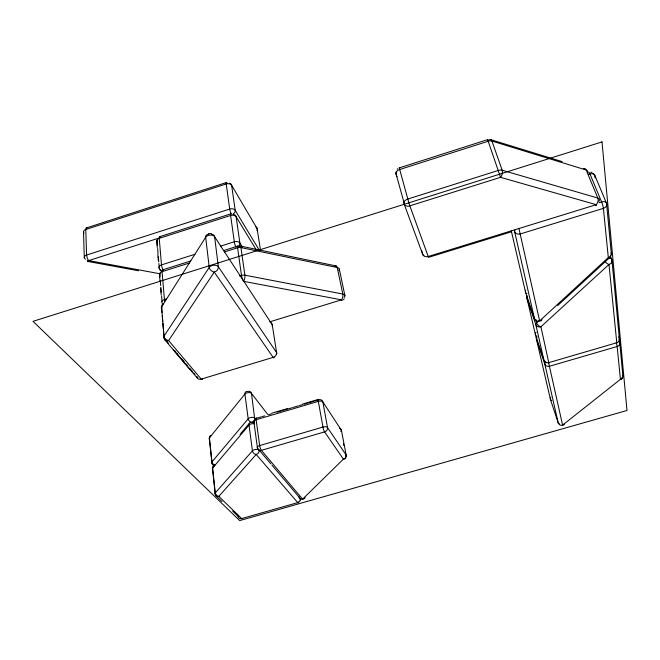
<?xml version="1.0" encoding="UTF-8"?>
<svg xmlns="http://www.w3.org/2000/svg" width="660" height="660" viewBox="0 0 660 660"><rect width="100%" height="100%" fill="white"/><g stroke="black" fill="none" stroke-linecap="round" stroke-linejoin="round"><path stroke-width="0.99" d="M595.823 205.54L596.038 205.755A4.001 0.561 72.1 0 0 596.194 205.706L596.211 204.682L500.519 177.334L487.649 139.631L399.267 167.896L409.192 204.014L428.538 257.359L511.021 231.916M487.649 139.631L487.699 140.25M254.776 419.455L251.485 393.467A3.589 2.937 -37.9 0 0 247.748 391.429A3.556 2.714 38.4 0 0 244.918 394.045L209.418 437.91A3.399 1.609 -7.5 0 0 209.393 439.156L211.934 463.122L214.409 465.671M242.426 518.372L242.162 518.76A3.745 1.048 75.8 0 1 241.816 518.711L218.806 496.361A3.473 2.896 42.1 0 1 215.251 492.962L212.611 468.031A3.415 2.805 40.1 0 1 214.69 465.267M396.289 171.847L396.148 172.21A5.536 4.183 -20.9 0 0 395.959 173.563L404.654 204.922A4.513 3.481 -20.8 0 0 405.694 205.722L407.393 206.159A5.659 4.364 -20.8 0 0 409.101 206.077L500.519 177.334A5.164 2.978 -72.7 0 0 502.186 170.239L491.939 141.067A5.065 2.83 -72 0 0 488.408 140.299M254.43 420.346L254.158 420.775A3.052 2.491 -39.4 0 1 253.564 421.435L252.301 422.161M344.264 298.823L343.39 299.747M240.067 434.338L249.505 423.167M397.163 169.273L397.741 168.688M538.634 320.991L536.654 322.822A4.141 2.095 -18 0 0 535.821 324.621L543.988 360.484A3.902 1.856 -17.5 0 0 545.374 361.449M557.683 305.522L610.046 257.284M227.164 183.241A4.207 0.85 71.2 0 0 226.207 183.958L229.697 209.055A4.273 0.883 71.4 0 0 231.33 214.137L231.148 214.054A3.828 0.792 71.5 0 0 230.794 213.865L230.563 214.244A4.801 0.998 71.5 0 0 230.546 215.028L234.514 243.177A3.894 0.825 71.8 0 0 234.894 244.489L235.471 246.032A4.884 1.039 71.8 0 0 236.041 247.211M86.278 227.989L226.355 182.539M230.794 213.865L159.679 236.717M158.689 238.169L88.696 260.601A4.166 1.081 -79.4 0 1 87.334 260.436M194.989 254.257L161.486 264.883A4.389 2.665 -3.9 0 0 159.299 268.513L161.634 271.557M220.514 246.155L234.25 241.799A4.372 2.747 -7.1 0 1 239.877 242.979L242.542 247.244M190.74 260.98L162.508 269.899M223.336 250.66L237.847 246.064M189.288 263.06L162.063 271.673A4.405 2.656 -4 0 0 159.86 275.294L160 277.002M224.276 251.988L237.584 247.78A4.389 2.739 -7.3 0 1 240.941 247.583L337.243 267.539A4.133 2.475 -11.7 0 1 338.91 270.658M166.337 298.914L164.431 299.516A4.496 2.607 -4.5 0 0 162.17 303.097L162.525 304.318A3.977 2.978 -36.1 0 0 162.739 304.623M239.539 276.004L241.477 275.401A4.48 2.689 -7.6 0 1 244.893 275.179L342.804 294.038A4.216 2.425 -11.7 0 1 344.14 297.454M588.283 174.537L589.99 174.001A4.801 2.83 -23.3 0 1 594.85 175.486L606.565 203.362L611.242 252.788A4.562 2.425 -21.3 0 1 610.838 254.116M599.016 202.744L601.631 201.935A4.901 2.772 -22.7 0 1 606.565 203.362A4.892 3.811 -8.4 0 1 603.405 208.362L608.305 257.557L539.632 320.941L537.463 321.148A3.498 2.986 -11.7 0 1 536.522 320.884L534.567 318.995L525.591 292.413L511.294 230.885M269.8 321.824L341.484 299.846A4.207 2.013 -79.2 0 0 342.804 294.038L337.243 267.539A4.133 1.939 -78.5 0 0 335 266.343M302.527 404.126L318.376 399.391M271.961 413.168L287.397 408.598M260.783 416.98L256.938 418.118A3.655 0.891 74.2 0 0 256.129 419.735A3.671 1.774 -8.7 0 0 253.951 422.293L257.45 448.074L270.839 463.84M261.739 416.699L264.627 415.841M268.471 414.703L271.359 413.853M277.142 412.145L282.934 410.429M283.899 410.14L291.637 407.855M292.603 407.566L298.411 405.85M299.384 405.562L302.296 404.704M304.235 404.126L307.147 403.268M308.121 402.979L313.954 401.255M314.919 400.966L318.813 399.82L318.458 399.415A3.283 0.594 73.9 0 0 318.252 399.465L318.17 400.034A4.125 0.742 73.9 0 0 318.244 400.9L323.202 428.365A3.349 0.61 74.2 0 0 323.532 429.511L323.994 430.757A4.199 0.767 74.1 0 0 324.415 431.623L343.382 459.129L302.61 499.141L300.96 499.24A2.83 2.483 -46.3 0 1 300.275 498.968L298.98 496.988A3.349 1.402 -10.1 0 0 299.285 497.228M208.345 233.689L211.274 233.516M590.659 172.21L592.036 172.483M87.838 261.451L138.509 270.773M160.132 273.809L88.696 260.601L87.673 259.05A3.514 1.303 70.6 0 1 87.285 258.118L86.592 255.032L85.775 229.507A4.141 1.419 69.7 0 1 86.922 228.104M238.441 246.535A4.381 0.924 71.9 0 0 237.584 247.78L241.477 275.401A4.455 0.965 72.2 0 0 243.548 281.333L341.484 299.846L341.987 300.572A3.514 0.446 71.7 0 0 342.094 300.481L342.094 300.019M240.075 245.974L336.188 265.963M490.76 139.656L562.122 161.618M255.75 226.842L256.459 227.345A4.397 3.292 -29.8 0 1 257.021 228.203L260.477 249.901M216.727 495.594L215.218 494.134L212.586 469.235A3.465 1.551 -7.8 0 1 212.611 468.031L249.018 425.089A3.622 2.83 40.2 0 1 251.732 422.284A3.613 2.805 39.8 0 1 248.185 418.786L244.918 394.045A3.58 1.815 -8.3 0 1 248.284 392.617A3.58 1.815 -8.3 0 1 251.485 393.467L267.679 414.348M232.666 511.055L238.186 516.417A3.333 1.369 -8.7 0 0 238.631 516.689M216.035 495.817L221.991 501.584M164.695 339.677L189.832 369.221M165.181 339.405L164.093 338.126L163.482 330.701M166.27 340.692L168.432 343.233M174.809 350.74L175.849 351.97M176.896 353.207L177.936 354.42M181.533 358.661L184.074 361.655M186.087 364.023L187.085 365.203M189.733 368.321L192.357 371.407M193.652 372.941L194.947 374.459M271.912 465.11L300.424 498.688A3.333 1.394 -10 0 1 299.978 499.999M197.513 378.279L173.258 349.717L173.687 350.229M399.284 167.879L399.58 168.523M256.377 250.066L236.123 216.719A4.265 3.143 -30.3 0 0 233.178 214.533M259.438 250.47L235.199 210.309L231.619 185.262A4.166 3.003 -29.6 0 0 229.499 183.265M548.674 362.728L548.872 363.099L540.919 326.783A4.125 2.359 46.1 0 1 536.654 322.822L536.085 321.156M610.508 256.319L612.092 260.362L611.647 262.663A3.77 3.011 -7.7 0 1 611.02 263.414L608.99 264.47L540.919 326.783A4.15 3.514 -10.8 0 1 535.821 324.621L526.985 298.402A4.067 3.391 -12 0 1 527.282 295.911M618.717 336.839L619.344 338.432A3.977 1.864 -19.4 0 1 618.89 339.57M619.08 340.626L619.699 342.218L622.826 375.21A3.729 1.65 -18.6 0 1 622.669 375.837M396.982 176.707L396.041 174.124A4.942 3.267 -16.1 0 1 399.638 169.529L488.309 141.199A5.049 3.292 -21 0 1 491.939 141.067L586.187 170.008A4.826 2.871 -23.3 0 1 587.755 172.21M616.201 342.721L616.927 345.229A4.339 0.495 72.4 0 1 617.116 346.195L620.433 379.327L562.592 425.114L560.777 425.246A2.912 2.648 -5.4 0 1 559.985 424.99L558.327 423.274L550.465 399.49L536.382 338.869A3.811 3.259 -10.5 0 1 536.72 336.369M519.049 228.938L539.632 320.941A4.158 2.368 45.9 0 0 541.843 319.3M548.633 362.761L562.592 425.114A3.514 2.104 50 0 0 564.358 423.712M421.69 250.618L422.68 254.257A4.702 2.788 -15.7 0 0 423.976 255.478M515.072 229.944A4.777 2.772 -19.5 0 0 514.643 231.693L534.485 318.772A4.183 2.137 -18 0 0 536.308 319.943M339.298 269.024L344.933 295.762M343.456 443.834L343.753 445.385M345.526 454.715L345.823 456.283A3.547 2.648 46.7 0 1 343.382 459.129A3.547 3.127 -37.2 0 0 346.137 455.012L341.426 430.279L322.855 401.94A3.688 3.127 -34.5 0 0 319.126 399.737M254.859 418.159L254.867 418.217A3.638 1.766 -8.5 0 0 251.608 417.351A3.638 1.766 -8.5 0 0 248.185 418.786L211.959 461.917A3.457 1.567 -7.7 0 0 211.934 463.122A3.481 2.863 -44.1 0 0 214.492 465.382M595.122 178.002L594.85 175.486A4.785 3.663 -9.7 0 0 592.515 173.489M157.402 240.38A4.257 3.077 -33.8 0 0 157.088 242.014L157.361 245.273M157.633 248.539L158.045 253.481M158.317 256.789L158.738 261.789M158.879 263.464L159.299 268.513A4.348 3.184 -34.7 0 0 162.096 270.856M160.289 280.426L160.718 285.59M160.858 287.323L161.296 292.545M161.584 296.043L162.022 301.323M156.709 240.999L157.261 247.632M157.806 254.215L158.342 260.708M159.472 274.346L160.05 281.267M160.619 288.173L161.188 294.987M208.832 234.382A4.859 3.283 32.1 0 0 205.672 237.237L161.576 306.892A4.529 2.607 -4.6 0 0 161.683 308.88L161.972 312.477M162.277 316.082L162.723 321.536M162.871 323.359L163.325 328.861M588.86 173.135L588.86 172.639A4.158 0.569 73.5 0 1 588.992 172.375L589.347 172.714A5.214 0.718 73.5 0 1 589.776 173.522L602.201 203.42A4.24 0.602 73.3 0 1 602.654 204.856L603.091 206.563A5.321 0.751 73.3 0 1 603.347 207.892L603.405 208.362L520.443 233.896A4.768 3.795 -13.5 0 1 514.643 231.693M159.86 275.294L159.868 274.766A4.892 3.605 -35 0 1 160.083 273.834M83.498 231.718L84.282 257.606M622.034 377.14A3.729 2.038 49 0 1 620.433 379.327A3.754 3.25 -1 0 0 622.826 375.21M546.125 362.125A3.877 1.84 -17.4 0 0 544.813 364.097L558.253 423.068A3.473 1.485 -16.7 0 0 559.342 423.786M537.042 337.351A3.811 1.889 -17.7 0 0 536.382 338.869L544.813 364.097A3.877 3.374 -9 0 0 549.615 366.226L617.166 346.516A3.968 3.374 -3 0 0 619.699 342.218A3.952 1.84 -19.3 0 0 618.742 341.278M550.754 397.163A3.432 3.044 -7.2 0 0 550.465 399.49A3.424 1.526 -16.9 0 0 551.752 400.273M616.399 342.903A3.902 0.446 72.4 0 0 616.786 342.754A3.993 3.382 -3.2 0 0 619.344 338.432L611.894 259.735A4.513 2.376 -21.1 0 0 607.464 258.563M604.931 261.261A4.422 2.228 45.4 0 0 608.99 264.47L616.786 342.754L548.815 362.62A3.902 3.382 -9.2 0 1 543.988 360.484L535.524 335.164L526.985 298.402A4.067 2.145 -18.3 0 1 527.67 296.686M536.068 332.351A3.836 3.275 -10.6 0 0 535.524 335.164A3.836 1.914 -17.7 0 0 536.902 336.163M610.385 255.733A4.471 2.236 45.2 0 1 608.305 257.557A4.562 3.671 -6.9 0 0 611.242 252.788M525.781 290.12A4.109 3.407 -12.2 0 0 525.591 292.413A4.109 2.186 -18.4 0 0 526.952 293.543M598.9 201.341A4.934 2.813 -22.6 0 0 597.82 198.033L586.187 170.008A4.768 3.044 -70.1 0 0 583.357 168.622M232.996 214.162A4.249 3.11 -30.2 0 0 235.199 210.309A4.265 2.788 -6.6 0 0 229.697 209.055L86.592 255.032A4.323 2.623 -0.5 0 0 85.429 259.157M257.004 230.579A3.935 2.516 -7.9 0 0 257.136 228.632L231.619 185.262A4.191 2.821 -6.3 0 0 226.207 183.958L85.775 229.507A4.24 2.656 0.1 0 0 84.067 233.195M163.317 270.253A4.323 1.237 71.3 0 1 161.486 264.883L159.233 238.351A4.257 1.188 70.9 0 1 160.57 237.311M157.088 242.014A4.306 2.706 -3.4 0 1 159.233 238.351L230.587 215.482A4.29 2.78 -6.7 0 1 236.123 216.719L239.877 242.979A4.356 3.267 -31.1 0 1 238.309 246.477M243.548 281.333A4.447 1.749 -79.2 0 0 244.893 275.179L240.941 247.583A4.364 1.683 -78.7 0 0 238.928 246.518M164.736 301.257A4.422 1.303 71.9 0 1 164.431 299.516L162.063 271.673A4.339 1.254 71.4 0 1 163.259 270.253M274.082 357.175A4.273 0.907 73.3 0 1 273.133 357.382L201.201 379.12A4.298 3.399 -38.7 0 1 196.87 376.728A4.298 2.244 -6.6 0 0 197.752 377.363M163.367 304.169A4.505 3.308 30.4 0 0 161.576 306.892L163.993 336.171A4.62 2.558 -5.1 0 0 164.093 338.126A4.595 3.506 -37.7 0 0 168.613 340.56L201.44 379.368A4.752 1.353 73.3 0 0 201.935 379.615L202.339 379.351A3.778 1.081 73.3 0 0 202.496 378.667M276.21 354.61A4.298 2.31 -9 0 0 276.606 352.597L272.217 324.662L214.607 236.742A4.81 3.556 -31.9 0 0 211.357 234.234M272.192 326.271A4.216 2.359 -8.8 0 0 272.217 324.662A4.216 3.358 -33 0 0 270.344 322.459M161.683 308.88A4.496 3.374 -36.4 0 1 162.079 306.925M298.411 501.946A3.366 0.759 75.2 0 1 297.759 502.615L241.642 518.578A3.391 2.871 -48.1 0 1 238.186 516.417M300.424 498.688A3.374 2.945 -44.7 0 1 297.759 502.615L256.204 454.451A3.688 2.92 41.9 0 1 252.425 450.846L249.018 425.089A3.655 1.757 -8.6 0 1 254.455 423.778M212.586 469.235A3.498 2.887 -44.6 0 1 214.096 465.952M252.516 422.169A3.671 3.044 -39.9 0 1 254.413 422.515M305.06 497.318A3.349 2.64 47.7 0 1 302.61 499.141L261.376 450.343A3.754 3.151 -41.3 0 1 257.45 448.074A3.729 1.724 -8.9 0 1 259.677 445.566L322.921 427.069A3.737 1.766 -10.7 0 1 327.525 427.597L346.137 455.012A3.539 1.584 -11.2 0 1 345.823 456.283M341.129 431.582A3.481 1.625 -11.1 0 0 341.426 430.279A3.49 3.028 -35.3 0 0 339.512 428.191M253.951 422.293A3.688 3.061 -39.4 0 1 256.327 418.358M340.898 430.84A3.481 2.574 45.1 0 1 341.055 431.285M214.83 465.135A3.407 2.788 39.6 0 1 211.959 461.917L209.418 437.91A3.358 2.706 38 0 1 210.911 435.427M209.393 439.156A3.424 2.788 -42.4 0 1 210.507 436.318M218.443 267.432L217.354 270.097A4.117 3.044 -33.1 0 1 216.546 270.938L214.269 272.11L168.613 340.56A4.579 3.448 31 0 1 163.993 336.171L209.245 267.382A4.95 3.011 -6.2 0 1 213.84 265.221A4.95 3.011 -6.2 0 1 218.369 266.813L276.606 352.597A4.298 3.481 -34.2 0 1 273.133 357.382L214.269 272.11A4.95 3.44 32.8 0 1 209.245 267.382L205.672 237.237A4.843 3.061 -5.8 0 1 210.16 235.084A4.843 3.061 -5.8 0 1 214.607 236.742L218.443 267.432M259.289 450.739L258.522 452.884A3.127 2.591 -41.6 0 1 257.911 453.56L256.204 454.451L218.806 496.361A3.564 2.962 -46.6 0 1 215.218 494.134A3.523 1.51 -8 0 1 215.251 492.962L252.425 450.846A3.712 1.708 -8.8 0 1 255.923 449.427A3.712 1.708 -8.8 0 1 259.223 450.161L259.289 450.739M498.481 170.404L407.698 199.072A5.049 3.217 -15.9 0 0 403.986 203.635L422.68 254.257A4.711 3.778 -20.3 0 0 428.183 256.517L596.211 204.682A4.851 3.193 -70.9 0 0 597.82 198.033L502.186 170.239A5.164 3.242 -20.5 0 0 498.481 170.404M602.011 141.908L33 321.346L239.72 520.591L627 410.479L602.011 141.908M318.318 401.354L256.129 419.735L259.677 445.566A3.721 0.916 74.6 0 0 261.376 450.343L324.58 431.896A3.754 3.234 -36.2 0 0 327.525 427.597L322.855 401.94A3.679 1.815 -10.6 0 0 318.318 401.354"/></g></svg>
